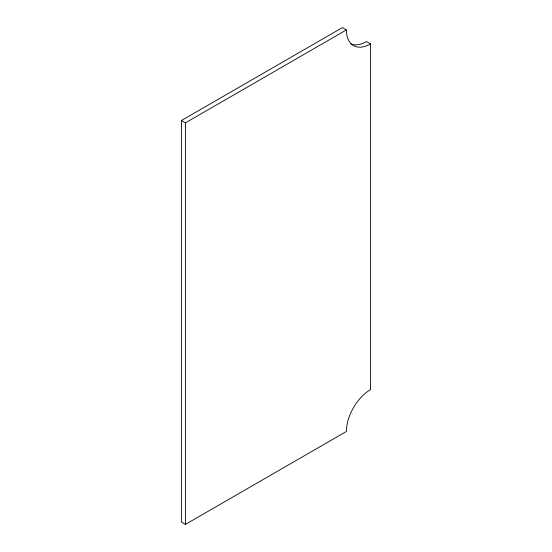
<?xml version="1.0" encoding="UTF-8"?>
<svg xmlns="http://www.w3.org/2000/svg" width="552" height="552" viewBox="0 0 552 552"><rect width="100%" height="100%" fill="white"/><g stroke="black" fill="none" stroke-linecap="round" stroke-linejoin="round"><path stroke-width="0.83" d="M181.408 120.536L342.378 27.6L346.408 29.925A34.196 19.748 -60 0 0 370.592 43.891L370.592 389.581A34.196 19.748 -60 0 0 346.408 431.464L185.437 524.4L181.408 522.075L181.408 120.536L185.437 122.861L346.408 29.925M370.592 43.891L366.562 41.559A34.196 19.748 -60 0 1 350.837 43.932M185.437 122.861L185.437 524.4"/></g></svg>
